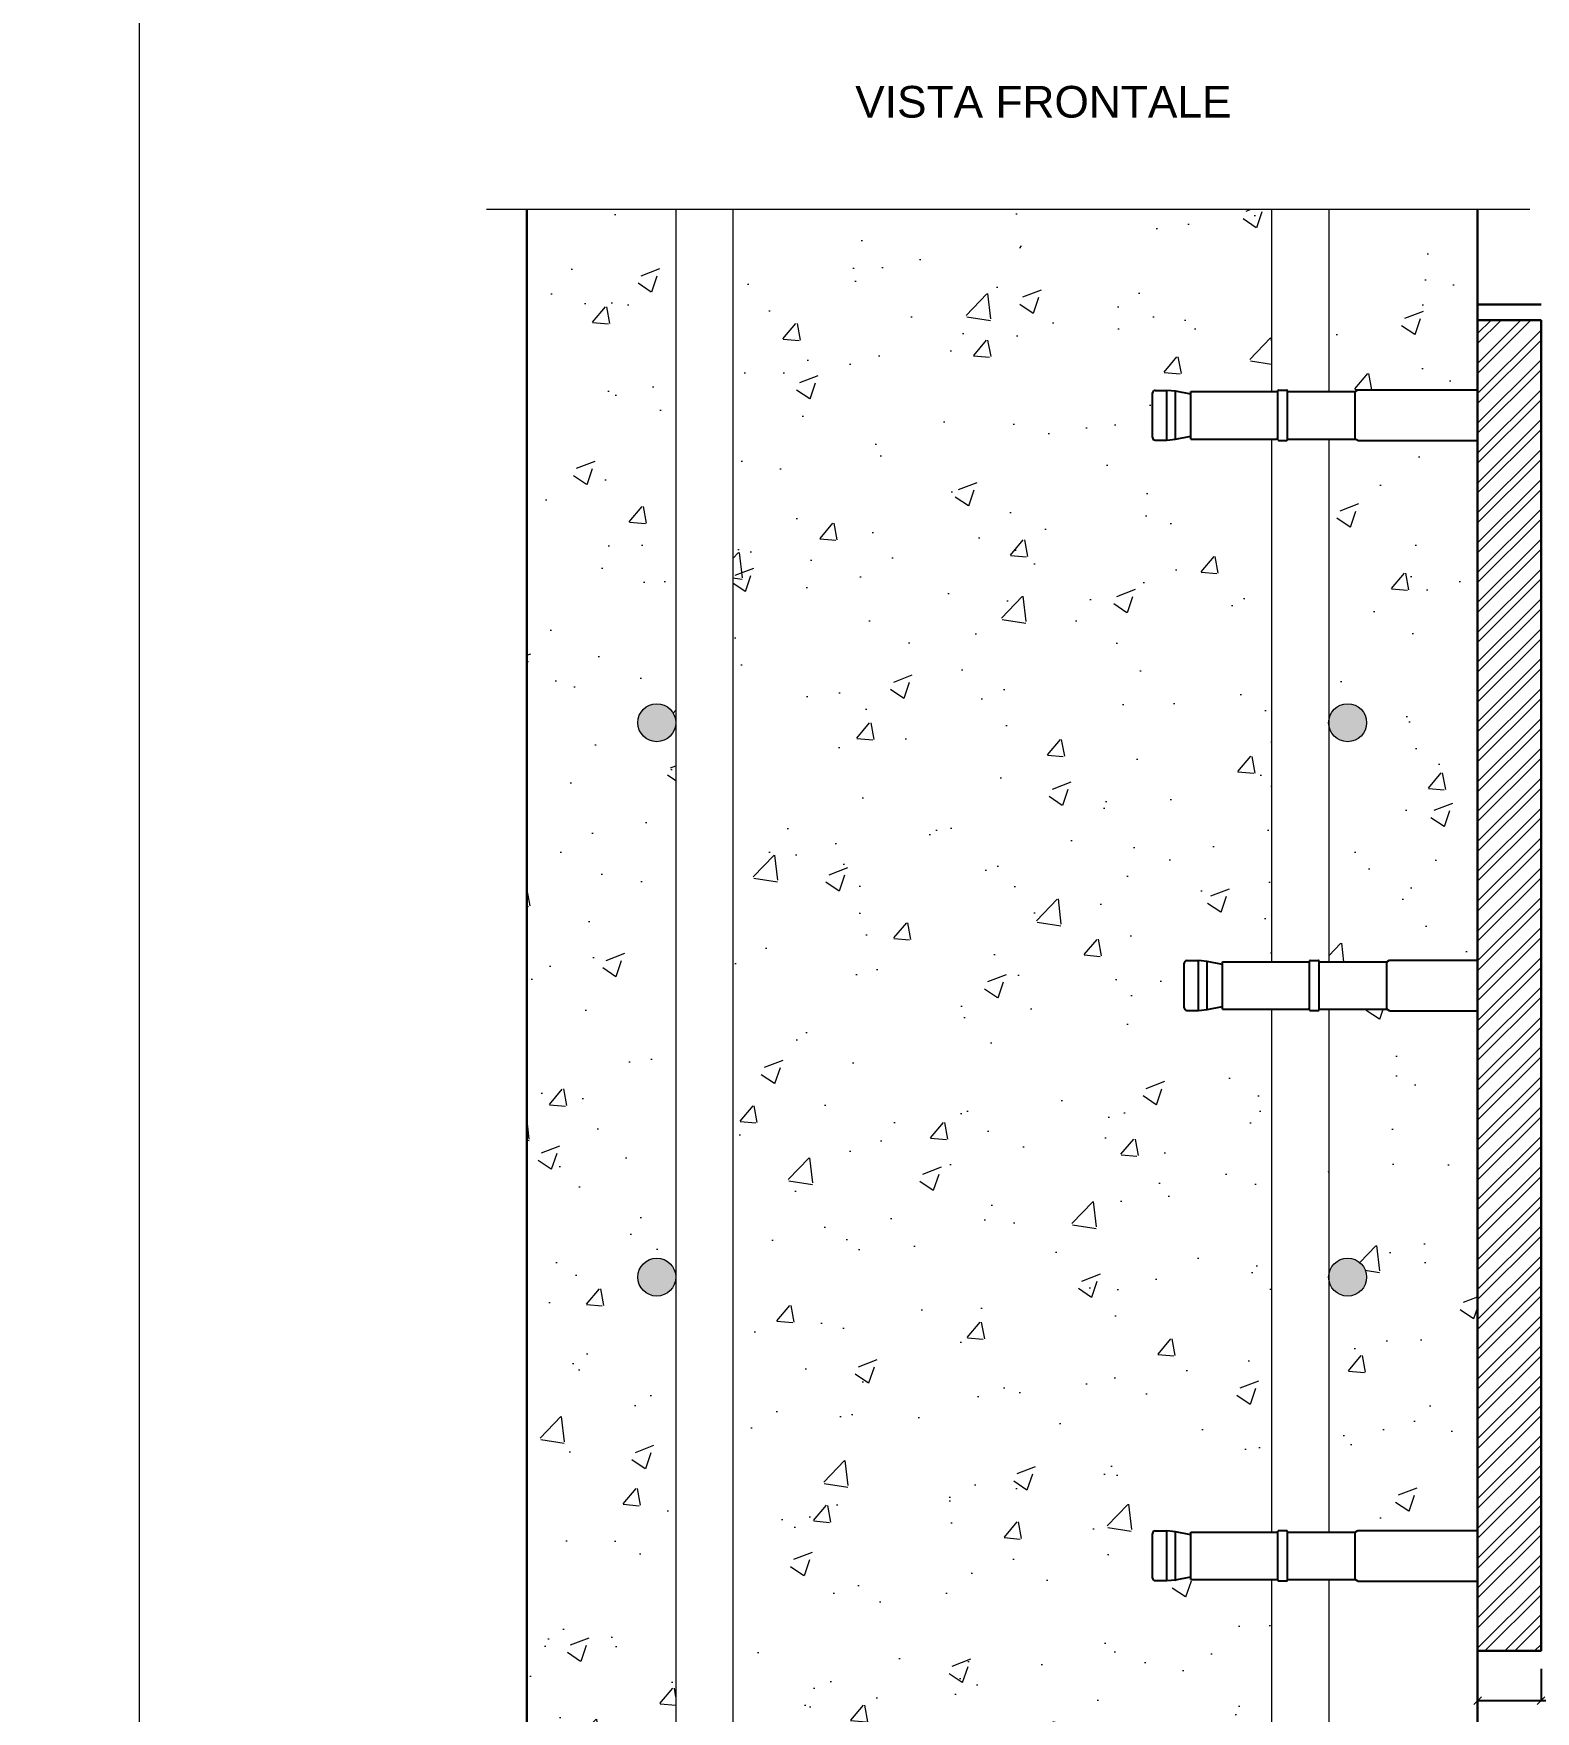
# Model space of a CAD drawing. Header units: millimetres. Extents: x 1415 to 3549, y 2194 to 4677.
# Drawn here: x 1787.397 to 1787.871, y 2312.261 to 2312.79 of the extents above; entities that cross this region are included whole.
import ezdxf

# ---------------------------------------------------------------- set-up
doc = ezdxf.new("R2010")
doc.units = ezdxf.units.MM
for name, pattern in [('ACAD_ISO02W100', [15, 12, -3]), ('DASHDOT', [1, 0.5, -0.25, 0, -0.25]), ('phl_center', [0.75, 0.4, -0.35]), ('phl_thick', [0])]:
    doc.linetypes.add(name, pattern=pattern)
doc.layers.get('0').update_dxf_attribs({"plot": 0})
for name, color, linetype, lineweight in [('armature longitudinali', 5, 'Continuous', 9), ('Layer3', 7, 'Continuous', 15), ('Layer4', 7, 'Continuous', 15), ('quote', 252, 'Continuous', 5), ('Setti', 5, 'Continuous', 30), ('sezionato particolari', 7, 'Continuous', 30), ('sezione', 18, 'ACAD_ISO02W100', 20)]:
    doc.layers.add(name, color=color, linetype=linetype, lineweight=lineweight)
doc.layers.add('projection', color=7, linetype='Continuous')
doc.layers.add('retini', color=7, linetype='DASHDOT', lineweight=9, true_color=0x636466)
doc.styles.get("Standard").update_dxf_attribs({"font": 'arial.ttf'})
doc.dimstyles.new('quote acciaio', dxfattribs={"dimtxt": 0.01, "dimasz": 0.0025, "dimexe": 0, "dimexo": 0, "dimgap": 0.005, "dimtad": 2, "dimdec": 0, "dimlfac": 1000, "dimzin": 0, "dimdsep": 46, "dimtxsty": 'Standard', "dimblk": 'ARCHTICK', "dimcen": 0, "dimclre": 252, "dimadec": 0, "dimazin": 0, "dimtfac": 1, "dimtdec": 0, "dimtofl": 0, "dimtmove": 0, "dimatfit": 3, "dimfxl": 0.01, "dimfxlon": 1, "dimtolj": 1, "dimtzin": 0, "dimarcsym": 0})
pattern_1 = [(45, (0, 0), (-0.004714634463561306, 0.004714634463561306), []), (45, (0.003143091, 0), (-0.004714634463561306, 0.004714634463561306), [])]

# ---------------------------------------------------------------- blocks, each defined once
blk = doc.blocks.new('_ArchTick')
at = {"color": 0, "linetype": 'ByBlock', "const_width": 0.15}
blk.add_lwpolyline([(-0.5, -0.5), (0.5, 0.5)], dxfattribs=at)
blk = doc.blocks.new('*D918')
at = {"layer": 'Defpoints', "color": 0, "transparency": 16777216}
for p in [(1787.852864869423, 2312.279652157615), (1787.872864869423, 2312.279652157615), (1787.872864869423, 2312.26392440843)]:
    blk.add_point(p, dxfattribs=at)
at = {"layer": 'quote', "color": 252, "lineweight": -2, "transparency": 16777216}
for p, q in [((1787.852864869423, 2312.273924408431), (1787.852864869423, 2312.26392440843)), ((1787.872864869423, 2312.273924408431), (1787.872864869423, 2312.26392440843))]:
    blk.add_line(p, q, dxfattribs=at)
at = {"layer": 'quote', "color": 0, "linetype": 'Continuous', "lineweight": -2, "transparency": 16777216}
for p, q in [((1787.852864869423, 2312.26392440843), (1787.872864869423, 2312.26392440843)), ((1787.872864869423, 2312.26392440843), (1787.899825988113, 2312.26392440843))]:
    blk.add_line(p, q, dxfattribs=at)
at = {"layer": 'quote', "color": 0, "lineweight": -2, "transparency": 16777216, "xscale": 0.0025, "yscale": 0.0025, "zscale": 0.0025, "rotation": 180}
blk.add_blockref('_ArchTick', (1787.852864869423, 2312.26392440843), dxfattribs=at)
at = {"layer": 'quote', "color": 0, "lineweight": -2, "transparency": 16777216, "xscale": 0.0025, "yscale": 0.0025, "zscale": 0.0025}
blk.add_blockref('_ArchTick', (1787.872864869423, 2312.26392440843), dxfattribs=at)
at = {"layer": 'quote', "color": 0, "transparency": 16777216, "insert": (1787.887595428768, 2312.253818678553), "char_height": 0.01, "attachment_point": 5}
blk.add_mtext('\\A1;20', dxfattribs=at)

msp = doc.modelspace()

# ---------------------------------------------------------------- hatches: boundary and pattern name
at = {"layer": 'Layer4', "true_color": 0xc7c8ca}
h = msp.add_hatch(dxfattribs=at)
h.set_pattern_fill('AR-CONC', color=9, scale=0.00033)
h.set_pattern_definition([(49.99999999999999, (0, 0), (0.06012094076868132, -0.005259898227838018), [0.0062865, -0.0691515]), (355, (0, 0), (-0.01163032907023988, 0.06304875892888159), [0.0050292, -0.0553213927761]), (100.4514447, (0.005010062310000001, -0.000438323655), (0.04849061153981658, 0.05778885813102438), [0.005342702903999999, -0.05876978071799999]), (46.18420000000002, (0, 0.016764), (0.08945608349440287, -0.01387396821779996), [0.009429749999999997, -0.10372725]), (96.63555760999996, (0.007454667, 0.015607845), (0.07834336423699599, 0.0816506211172481), [0.0080140576362, -0.0881547506928]), (351.1841511700001, (0, 0.016764), (0.07834336424144242, 0.08165062111322577), [0.0075437891331, -0.0829817115336]), (21, (0.008381999999999999, 0.012573), (0.05003274911881372, -0.03374751540173891), [0.0062865, -0.0691515]), (326.0000000000001, (0.008381999999999999, 0.012573), (0.02039466935472354, 0.06078202882036536), [0.0050292, -0.05532119999999999]), (71.45144499999999, (0.012551395758, 0.009760707032999999), (0.07042741836197633, 0.02703451373234873), [0.005342702904, -0.05876967940799999]), (37.50000000000001, (0, 0), (0.0010192390726953, 0.02790316282814053), [0, -0.05465064, 0, -0.05615940000000001, 0, -0.05553075]), (7.499999999999999, (0, 0), (0.0220504886284009, 0.03305958968997944), [0, -0.03201924, 0, -0.05339334, 0, -0.02116455]), (327.5, (-0.01869186, 0), (0.04474489640506756, -0.001890485517582236), [0, -0.020955, 0, -0.0653796, 0, -0.08675369999999999]), (317.5, (-0.02707386, 0), (0.04888262985738596, 0.0083907420409999), [0, -0.0272415, 0, -0.04341876, 0, -0.0616077])])
h.paths.add_polyline_path([(1787.587850862426, 2312.572604406937, -1), (1787.599850862427, 2312.572604406937), (1787.599864869423, 2312.734639641972), (1787.552864869423, 2312.734639641972), (1787.552864869423, 2312.240218285939), (1787.599864869423, 2312.240218285939), (1787.599850862427, 2312.397604406937, -1), (1787.587850862426, 2312.397604406937, -1), (1787.599850862427, 2312.397604406937), (1787.599850862421, 2312.57260415758, -0.9999792204885698)])
h.paths.add_polyline_path([(1787.787864869423, 2312.662152157614), (1787.762364869423, 2312.662152157614), (1787.762364869423, 2312.663033175614), (1787.757563905423, 2312.662055255614), (1787.754764871423, 2312.661802157614), (1787.751064869423, 2312.661802157614, -0.4135587880997423), (1787.750264871423, 2312.66260036877), (1787.750264871423, 2312.676700368771, -0.4148686399443268), (1787.751064869423, 2312.677502157614), (1787.754764871423, 2312.677502157614), (1787.757563905423, 2312.677249059614), (1787.762364869423, 2312.676271139614), (1787.762364869423, 2312.677152157614), (1787.787864869423, 2312.677152157614), (1787.787864869423, 2312.734639641972), (1787.617864869423, 2312.734639641972), (1787.617864869423, 2312.240218285939), (1787.787864869423, 2312.240218285939), (1787.787864869423, 2312.302152157614), (1787.762364869423, 2312.302152157614), (1787.762364869423, 2312.303033175614), (1787.757563905423, 2312.302055255614), (1787.754764871423, 2312.301802157614), (1787.751064869423, 2312.301802157614, -0.4135587880997272), (1787.750264871423, 2312.30260036877), (1787.750264871423, 2312.31670036877, -0.4148686399443268), (1787.751064869423, 2312.317502157614), (1787.754764871423, 2312.317502157614), (1787.757563905423, 2312.317249059614), (1787.762364869423, 2312.316271139614), (1787.762364869423, 2312.317152157614), (1787.787864869423, 2312.317152157614), (1787.787864869423, 2312.482152157614), (1787.772364869423, 2312.482152157614), (1787.772364869423, 2312.483033175614), (1787.767563905423, 2312.482055255614), (1787.764764871423, 2312.481802157614), (1787.761064869423, 2312.481802157614, -0.4135587880997423), (1787.760264871423, 2312.48260036877), (1787.760264871423, 2312.496700368771, -0.4148686399443167), (1787.761064869423, 2312.497502157614), (1787.764764871423, 2312.497502157614), (1787.767563905423, 2312.497249059614), (1787.772364869423, 2312.496271139614), (1787.772364869423, 2312.497152157614), (1787.787864869423, 2312.497152157614)])
h.paths.add_polyline_path([(1787.852864869423, 2312.661652157614), (1787.815014871423, 2312.661652157614), (1787.814264871423, 2312.662152157614), (1787.805864869423, 2312.662152157614), (1787.805864869423, 2312.573014148028, -0.9663991429226272), (1787.817850862427, 2312.572604406937, -0.9663991429226432), (1787.805864869423, 2312.572194665845), (1787.805864869423, 2312.497152157614), (1787.824264871423, 2312.497152157614), (1787.825014871423, 2312.497652157614), (1787.852864869423, 2312.497652157614)])
h.paths.add_polyline_path([(1787.852864869423, 2312.481652157614), (1787.825014871423, 2312.481652157614), (1787.824264871423, 2312.482152157614), (1787.805864869423, 2312.482152157614), (1787.805864869423, 2312.398014148028, -0.9663991429226272), (1787.817850862427, 2312.397604406937, -0.9663991429226432), (1787.805864869423, 2312.397194665846), (1787.805864869423, 2312.317152157614), (1787.814264871423, 2312.317152157614), (1787.815014871423, 2312.317652157614), (1787.852864869423, 2312.317652157614)])
h.paths.add_polyline_path([(1787.852864869423, 2312.734639641972), (1787.805864869423, 2312.734639641972), (1787.805864869423, 2312.677152157614), (1787.814264871423, 2312.677152157614), (1787.815014871423, 2312.677652157614), (1787.852864869423, 2312.677652157614)])
at = {"layer": 'quote', "transparency": 33554687}
h = msp.add_hatch(color=256, dxfattribs=at)
h.dxf.hatch_style = 1
h.paths.add_polyline_path([(1787.599850862427, 2312.572604406937, 1), (1787.587850862426, 2312.572604406937, 1)])
h.paths.add_polyline_path([(1787.805850862426, 2312.572604406937, 1), (1787.817850862427, 2312.572604406937, 1)])
h = msp.add_hatch(color=256, dxfattribs=at)
h.dxf.hatch_style = 1
h.paths.add_polyline_path([(1787.599850862427, 2312.397604406937, 1), (1787.587850862426, 2312.397604406937, 1)])
h.paths.add_polyline_path([(1787.805850862426, 2312.397604406937, 1), (1787.817850862427, 2312.397604406937, 1)])
at = {"layer": 'retini', "transparency": 33554687}
h = msp.add_hatch(dxfattribs=at)
h.set_pattern_fill('ANSI32', color=256, scale=0.0007)
h.set_pattern_definition(pattern_1)
h.paths.add_polyline_path([(1788.094320023305, 2313.069857695322), (1788.084320023305, 2313.069857695322), (1788.084320023305, 2313.017857695322), (1788.087820023305, 2313.017857695322, 0.4142135623738309), (1788.094320023305, 2313.024357695322)])
h.paths.add_polyline_path([(1788.041894001747, 2312.390418960693), (1788.127671627941, 2312.390418960693), (1788.127671627941, 2312.444359388161), (1788.041894001747, 2312.444359388161)], flags=9)
h.paths.add_polyline_path([(1785.461085499195, 2312.506482624289), (1785.733213739304, 2312.506482624289), (1785.733213739304, 2312.543862114967), (1785.461085499195, 2312.543862114967)], flags=9)
h.paths.add_polyline_path([(1786.928905872425, 2312.719576768079), (1787.020079132998, 2312.719576768079), (1787.020079132998, 2312.740183862213), (1786.928905872425, 2312.740183862213)], flags=9)
h.paths.add_polyline_path([(1787.116613269062, 2312.872439779955), (1787.116582735989, 2312.846471175803), (1787.137189815879, 2312.846446946644), (1787.137220348952, 2312.872415550795)], flags=9)
h.paths.add_polyline_path([(1786.818694356729, 2312.872474310118), (1786.818704758091, 2312.8465056901), (1786.839311850572, 2312.846513943979), (1786.83930144921, 2312.872482563997)], flags=9)
h.paths.add_polyline_path([(1787.399026795956, 2312.474643221531), (1787.399026795956, 2312.500632307479), (1787.378419701822, 2312.500632307479), (1787.378419701822, 2312.474643221531)], flags=9)
h.paths.add_polyline_path([(1786.586974774572, 2312.474059621723), (1786.586974774572, 2312.500048707671), (1786.566367680438, 2312.500048707671), (1786.566367680438, 2312.474059621723)], flags=9)
h.paths.add_polyline_path([(1785.344834406067, 2312.738663708951), (1785.370803028168, 2312.738663708951), (1785.370803028168, 2312.753663708951), (1785.344834406067, 2312.753663708951)], flags=9)
h.paths.add_polyline_path([(1785.344299605348, 2313.261090863647), (1785.37026822745, 2313.261090863647), (1785.37026822745, 2313.276090863647), (1785.344299605348, 2313.276090863647)], flags=9)
h.paths.add_polyline_path([(1785.941065332493, 2312.886752585056), (1785.941065332493, 2312.912741671004), (1785.920458238359, 2312.912741671004), (1785.920458238359, 2312.886752585056)], flags=9)
h.paths.add_polyline_path([(1785.492862044572, 2313.333322009942), (1785.584055768992, 2313.333322009942), (1785.584055768992, 2313.353929104076), (1785.492862044572, 2313.353929104076)], flags=9)
h.paths.add_polyline_path([(1786.048528687467, 2312.489529834434), (1786.266298128122, 2312.489529834434), (1786.266298128122, 2312.560518920382), (1786.048528687467, 2312.560518920382)], flags=9)
h.paths.add_polyline_path([(1786.489651827942, 2314.105073782806), (1786.755831909798, 2314.105073782806), (1786.755831909798, 2314.16945759363), (1786.489651827942, 2314.16945759363)], flags=9)
h.paths.add_polyline_path([(1785.558748575466, 2313.667951195024), (1785.584717197567, 2313.667951195024), (1785.584717197567, 2313.688558289158), (1785.558748575466, 2313.688558289158)], flags=9)
h.paths.add_polyline_path([(1785.406764860496, 2313.6621348476), (1785.433504254288, 2313.662092698154), (1785.433536737318, 2313.682699766686), (1785.406797343526, 2313.682741916132)], flags=9)
h.paths.add_polyline_path([(1785.406952037868, 2313.87870968223), (1785.433691464881, 2313.87870968223), (1785.433691464881, 2313.899316776364), (1785.406952037868, 2313.899316776364)], flags=9)
h.paths.add_polyline_path([(1785.558226867638, 2313.878690670365), (1785.584195489739, 2313.878690670365), (1785.584195489739, 2313.899297764499), (1785.558226867638, 2313.899297764499)], flags=9)
h.paths.add_polyline_path([(1787.840314956439, 2314.011551921975), (1787.931488217012, 2314.011551921975), (1787.931488217012, 2314.032159016109), (1787.840314956439, 2314.032159016109)], flags=9)
h.paths.add_polyline_path([(1787.238608334045, 2314.011551921975), (1787.330552399529, 2314.011551921975), (1787.330552399529, 2314.032159016109), (1787.238608334045, 2314.032159016109)], flags=9)
h.paths.add_polyline_path([(1786.523278089568, 2314.011551921975), (1786.615222155053, 2314.011551921975), (1786.615222155053, 2314.032159016109), (1786.523278089568, 2314.032159016109)], flags=9)
h.paths.add_polyline_path([(1785.67773459721, 2314.112729765758), (1785.76892832163, 2314.112729765758), (1785.76892832163, 2314.133336859892), (1785.67773459721, 2314.133336859892)], flags=9)
h.paths.add_polyline_path([(1785.859557148646, 2313.554984501135), (1785.859525709285, 2313.528245092605), (1785.880132789175, 2313.528220863445), (1785.880164228535, 2313.554960271975)], flags=9)
h.paths.add_polyline_path([(1785.561685974508, 2313.555018985913), (1785.561696684605, 2313.528279561045), (1785.582303777086, 2313.528287814923), (1785.582293066989, 2313.555027239791)], flags=9)
h.paths.add_polyline_path([(1786.990164537393, 2313.763465062148), (1786.990164537393, 2313.789454148097), (1786.969557443259, 2313.789454148097), (1786.969557443259, 2313.763465062148)], flags=9)
h.paths.add_polyline_path([(1786.178112516009, 2313.762881462341), (1786.178112516009, 2313.788870548289), (1786.157505421875, 2313.788870548289), (1786.157505421875, 2313.762881462341)], flags=9)
h.paths.add_polyline_path([(1786.103179405001, 2312.423917222564), (1786.204454984811, 2312.423917222564), (1786.204454984811, 2312.444524316698), (1786.103179405001, 2312.444524316698)], flags=9)
at = {"layer": 'retini', "true_color": 0x939598}
h = msp.add_hatch(dxfattribs=at)
h.set_pattern_fill('ANSI32', color=252, scale=0.0007)
h.set_pattern_definition(pattern_1)
h.paths.add_polyline_path([(1787.872864869423, 2312.588396834738), (1787.852864869423, 2312.588397831049), (1787.852864869423, 2312.279652157615), (1787.872864869423, 2312.279652157615)])
h.paths.add_polyline_path([(1787.872864869423, 2312.699652157615), (1787.852864869423, 2312.699652157615), (1787.852864869423, 2312.588397831049), (1787.872864869423, 2312.588396834738)])

# ---------------------------------------------------------------- linework, layer by layer
at = {"layer": 'armature longitudinali'}
for points in [[(1787.599864869423, 2312.734639641972), (1787.599864869423, 2312.240218285939)], [(1787.617864869423, 2312.734639641972), (1787.617864869423, 2312.240218285939)], [(1787.787864869423, 2312.734639641972), (1787.787864869423, 2312.677152157614)], [(1787.805864869423, 2312.734639641972), (1787.805864869423, 2312.677152157614)], [(1787.787864869423, 2312.662152157614), (1787.787864869423, 2312.497152157614)], [(1787.805864869423, 2312.662152157614), (1787.805864869423, 2312.497152157614)], [(1787.787864869423, 2312.482152157614), (1787.787864869423, 2312.317152157614)], [(1787.805864869423, 2312.482152157614), (1787.805864869423, 2312.317152157614)], [(1787.787864869423, 2312.302152157614), (1787.787864869423, 2312.240218285939)], [(1787.805864869423, 2312.302152157614), (1787.805864869423, 2312.240218285939)]]:
    msp.add_lwpolyline(points, dxfattribs=at)
at = {"layer": 'Layer3'}
msp.add_line((1787.852864869423, 2312.309652157615), (1787.852864869423, 2312.309652157615), dxfattribs=at)
msp.add_lwpolyline([(1786.535553474828, 2313.423327854681), (1787.43046629604, 2313.423327854681), (1787.43046629604, 2312.209233029269), (1786.535553474828, 2312.209233029269), (1786.535553474828, 2313.423327854681)], dxfattribs=at)
at = {"layer": 'projection', "color": 7, "linetype": 'phl_thick'}
for p, q in [((1787.750264871423, 2312.662602157614), (1787.750264871423, 2312.676702157614)), ((1787.751064866423, 2312.677502157614), (1787.754764871423, 2312.677502157614)), ((1787.754764871423, 2312.661802157614), (1787.754764871423, 2312.677502157614)), ((1787.757563905423, 2312.677249059614), (1787.754764871423, 2312.677502157614)), ((1787.754764871423, 2312.661802157614), (1787.754764871423, 2312.677502157614)), ((1787.757563905423, 2312.662055255614), (1787.757563905423, 2312.677249059614)), ((1787.762364869423, 2312.676271139614), (1787.757563905423, 2312.677249059614)), ((1787.757563905423, 2312.662055255614), (1787.757563905423, 2312.677249059614)), ((1787.762364869423, 2312.677152157614), (1787.789364869423, 2312.677152157614)), ((1787.762364869423, 2312.670664560614), (1787.762364869423, 2312.677152157614)), ((1787.789864869423, 2312.661914959614), (1787.789864869423, 2312.677389355614)), ((1787.790064866423, 2312.677589355614), (1787.792664872423, 2312.677589355614)), ((1787.792864869423, 2312.661914959614), (1787.792864869423, 2312.677389355614)), ((1787.792864869423, 2312.677152157614), (1787.814264871423, 2312.677152157614)), ((1787.814264871423, 2312.677152157614), (1787.815014871423, 2312.677652157614)), ((1787.814264871423, 2312.662152157614), (1787.814264871423, 2312.677152157614)), ((1787.815014871423, 2312.677652157614), (1787.852864869423, 2312.677652157614)), ((1787.762364869423, 2312.662152157614), (1787.762364869423, 2312.670664560614)), ((1787.754764871423, 2312.661802157614), (1787.757563905423, 2312.662055255614)), ((1787.757563905423, 2312.662055255614), (1787.762364869423, 2312.663033175614)), ((1787.762364869423, 2312.662152157614), (1787.789364869423, 2312.662152157614)), ((1787.792864869423, 2312.662152157614), (1787.814264871423, 2312.662152157614)), ((1787.815014871423, 2312.661652157614), (1787.814264871423, 2312.662152157614)), ((1787.751064866423, 2312.661802157614), (1787.754764871423, 2312.661802157614)), ((1787.790064866423, 2312.661714959614), (1787.792664872423, 2312.661714959614)), ((1787.815014871423, 2312.661652157614), (1787.852864869423, 2312.661652157614)), ((1787.824264871423, 2312.497152157614), (1787.825014871423, 2312.497652157614)), ((1787.825014871423, 2312.497652157614), (1787.852864869423, 2312.497652157614)), ((1787.760264871423, 2312.482602157614), (1787.760264871423, 2312.496702157614)), ((1787.761064866423, 2312.497502157614), (1787.764764871423, 2312.497502157614)), ((1787.764764871423, 2312.481802157614), (1787.764764871423, 2312.497502157614)), ((1787.767563905423, 2312.497249059614), (1787.764764871423, 2312.497502157614)), ((1787.764764871423, 2312.481802157614), (1787.764764871423, 2312.497502157614)), ((1787.767563905423, 2312.482055255614), (1787.767563905423, 2312.497249059614)), ((1787.772364869423, 2312.496271139614), (1787.767563905423, 2312.497249059614)), ((1787.767563905423, 2312.482055255614), (1787.767563905423, 2312.497249059614)), ((1787.772364869423, 2312.497152157614), (1787.799364869423, 2312.497152157614)), ((1787.772364869423, 2312.490664560614), (1787.772364869423, 2312.497152157614)), ((1787.799864869423, 2312.481914959614), (1787.799864869423, 2312.497389355614)), ((1787.800064866423, 2312.497589355614), (1787.802664872423, 2312.497589355614)), ((1787.802864869423, 2312.481914959614), (1787.802864869423, 2312.497389355614)), ((1787.802864869423, 2312.497152157614), (1787.824264871423, 2312.497152157614)), ((1787.824264871423, 2312.482152157614), (1787.824264871423, 2312.497152157614)), ((1787.824264871423, 2312.482152157614), (1787.824264871423, 2312.497152157614)), ((1787.772364869423, 2312.482152157614), (1787.772364869423, 2312.490664560614)), ((1787.761064866423, 2312.481802157614), (1787.764764871423, 2312.481802157614)), ((1787.764764871423, 2312.481802157614), (1787.767563905423, 2312.482055255614)), ((1787.767563905423, 2312.482055255614), (1787.772364869423, 2312.483033175614)), ((1787.772364869423, 2312.482152157614), (1787.799364869423, 2312.482152157614)), ((1787.802864869423, 2312.482152157614), (1787.824264871423, 2312.482152157614)), ((1787.825014871423, 2312.481652157614), (1787.824264871423, 2312.482152157614)), ((1787.800064866423, 2312.481714959614), (1787.802664872423, 2312.481714959614)), ((1787.825014871423, 2312.481652157614), (1787.852864869423, 2312.481652157614)), ((1787.790064866423, 2312.317589355614), (1787.792664872423, 2312.317589355614)), ((1787.814264871423, 2312.317152157614), (1787.815014871423, 2312.317652157614)), ((1787.815014871423, 2312.317652157614), (1787.852864869423, 2312.317652157614)), ((1787.750264871423, 2312.302602157614), (1787.750264871423, 2312.316702157614)), ((1787.751064866423, 2312.317502157614), (1787.754764871423, 2312.317502157614)), ((1787.754764871423, 2312.301802157614), (1787.754764871423, 2312.317502157614)), ((1787.757563905423, 2312.317249059614), (1787.754764871423, 2312.317502157614)), ((1787.754764871423, 2312.301802157614), (1787.754764871423, 2312.317502157614)), ((1787.757563905423, 2312.302055255614), (1787.757563905423, 2312.317249059614)), ((1787.762364869423, 2312.316271139614), (1787.757563905423, 2312.317249059614)), ((1787.757563905423, 2312.302055255614), (1787.757563905423, 2312.317249059614)), ((1787.762364869423, 2312.317152157614), (1787.789364869423, 2312.317152157614)), ((1787.762364869423, 2312.310664560614), (1787.762364869423, 2312.317152157614)), ((1787.789864869423, 2312.301914959614), (1787.789864869423, 2312.317389355614)), ((1787.792864869423, 2312.301914959614), (1787.792864869423, 2312.317389355614)), ((1787.792864869423, 2312.317152157614), (1787.814264871423, 2312.317152157614)), ((1787.814264871423, 2312.302152157614), (1787.814264871423, 2312.317152157614)), ((1787.814264871423, 2312.302152157614), (1787.814264871423, 2312.317152157614)), ((1787.762364869423, 2312.302152157614), (1787.762364869423, 2312.310664560614)), ((1787.751064866423, 2312.301802157614), (1787.754764871423, 2312.301802157614)), ((1787.754764871423, 2312.301802157614), (1787.757563905423, 2312.302055255614)), ((1787.757563905423, 2312.302055255614), (1787.762364869423, 2312.303033175614)), ((1787.762364869423, 2312.302152157614), (1787.789364869423, 2312.302152157614)), ((1787.790064866423, 2312.301714959614), (1787.792664872423, 2312.301714959614)), ((1787.792864869423, 2312.302152157614), (1787.814264871423, 2312.302152157614)), ((1787.815014871423, 2312.301652157614), (1787.814264871423, 2312.302152157614)), ((1787.815014871423, 2312.301652157614), (1787.852864869423, 2312.301652157614))]:
    msp.add_line(p, q, dxfattribs=at)
at = {"layer": 'projection', "color": 3, "linetype": 'phl_center', "true_color": 0x00ff00}
msp.add_line((1787.814264871423, 2312.662152157614), (1787.814264871423, 2312.677152157614), dxfattribs=at)
at = {"layer": 'projection', "color": 7, "linetype": 'phl_thick'}
for centre, radius, start, end in [((1787.751064869423, 2312.676702157614), 0.0008, 90.00022467316138, 180), ((1787.789364869423, 2312.676652157614), 0.0005, 0, 89.99999976550407), ((1787.790064869423, 2312.677389355614), 0.0002, 90.0008705922159, 180.0000678474905), ((1787.792664869423, 2312.677389355614), 0.0002, 0, 89.99912940778411), ((1787.751064869423, 2312.662602157614), 0.0008, 180, 269.9997753268386), ((1787.789364869423, 2312.662652157614), 0.0005, 270.0000002344959, 0), ((1787.790064869423, 2312.661914959614), 0.0002, 179.9999321525093, 269.9991294077841), ((1787.792664869423, 2312.661914959614), 0.0002, 270.0008705922158, 0), ((1787.761064869423, 2312.496702157614), 0.0008, 90.00022467316138, 180), ((1787.799364869423, 2312.496652157614), 0.0005, 0, 89.99999976550407), ((1787.800064869423, 2312.497389355614), 0.0002, 90.0008705922159, 180.0000678474905), ((1787.802664869423, 2312.497389355614), 0.0002, 0, 89.99912940778411), ((1787.761064869423, 2312.482602157614), 0.0008, 180, 269.9997753268386), ((1787.799364869423, 2312.482652157614), 0.0005, 270.0000002344959, 0), ((1787.800064869423, 2312.481914959614), 0.0002, 179.9999321525093, 269.9991294077841), ((1787.802664869423, 2312.481914959614), 0.0002, 270.0008705922158, 0), ((1787.790064869423, 2312.317389355614), 0.0002, 90.0008705922159, 180.0000678474905), ((1787.792664869423, 2312.317389355614), 0.0002, 0, 89.99912940778411), ((1787.751064869423, 2312.316702157614), 0.0008, 90.00022467316138, 180), ((1787.789364869423, 2312.316652157614), 0.0005, 0, 89.99999976550407), ((1787.751064869423, 2312.302602157614), 0.0008, 180, 269.9997753268386), ((1787.789364869423, 2312.302652157614), 0.0005, 270.0000002344959, 0), ((1787.790064869423, 2312.301914959614), 0.0002, 179.9999321525093, 269.9991294077841), ((1787.792664869423, 2312.301914959614), 0.0002, 270.0008705922158, 0)]:
    msp.add_arc(centre, radius, start, end, dxfattribs=at)
at = {"layer": 'quote'}
for centre in [(1787.593850862426, 2312.572604406937), (1787.811850862427, 2312.572604406937), (1787.593850862426, 2312.397604406937), (1787.811850862427, 2312.397604406937)]:
    msp.add_circle(centre, 0.006000000000312866, dxfattribs=at)
at = {"layer": 'Setti'}
for p, q in [((1787.552864869423, 2312.240218285939), (1787.552864869423, 2312.734639641972)), ((1787.852864869423, 2312.240218285939), (1787.852864869423, 2312.734639641972))]:
    msp.add_line(p, q, dxfattribs=at)
at = {"layer": 'sezionato particolari'}
for points in [[(1787.872864869423, 2312.704652157615), (1787.852864869423, 2312.704652157615)], [(1787.872864869423, 2312.699652157615), (1787.872864869423, 2312.279652157615), (1787.852864869423, 2312.279652157615), (1787.852864869423, 2312.699652157615), (1787.872864869423, 2312.699652157615)]]:
    msp.add_lwpolyline(points, dxfattribs=at)
at = {"layer": 'sezione', "ltscale": 0.2}
msp.add_line((1787.869379767411, 2312.734639641972), (1787.540068417744, 2312.734639641972), dxfattribs=at)

# ---------------------------------------------------------------- texts
at = {"layer": 'Layer4', "insert": (1787.656464987064, 2312.773599412137), "char_height": 0.01, "attachment_point": 1}
msp.add_mtext_dynamic_manual_height_columns('VISTA FRONTALE', width=0.1303365923357234, gutter_width=12.5, heights=[0], dxfattribs=at)

# ---------------------------------------------------------------- dimensions: what is measured, and where the dimension line sits
at = {"layer": 'quote'}
dim = msp.add_linear_dim(base=(1787.872864869423, 2312.26392440843), p1=(1787.852864869423, 2312.279652157615), p2=(1787.872864869423, 2312.279652157615), dimstyle='quote acciaio', dxfattribs=at)
dim.commit()
dim.dimension.update_dxf_attribs({"geometry": '*D918', "text_midpoint": (1787.887595428768, 2312.253818678553)})

doc.saveas('drawing.dxf')
